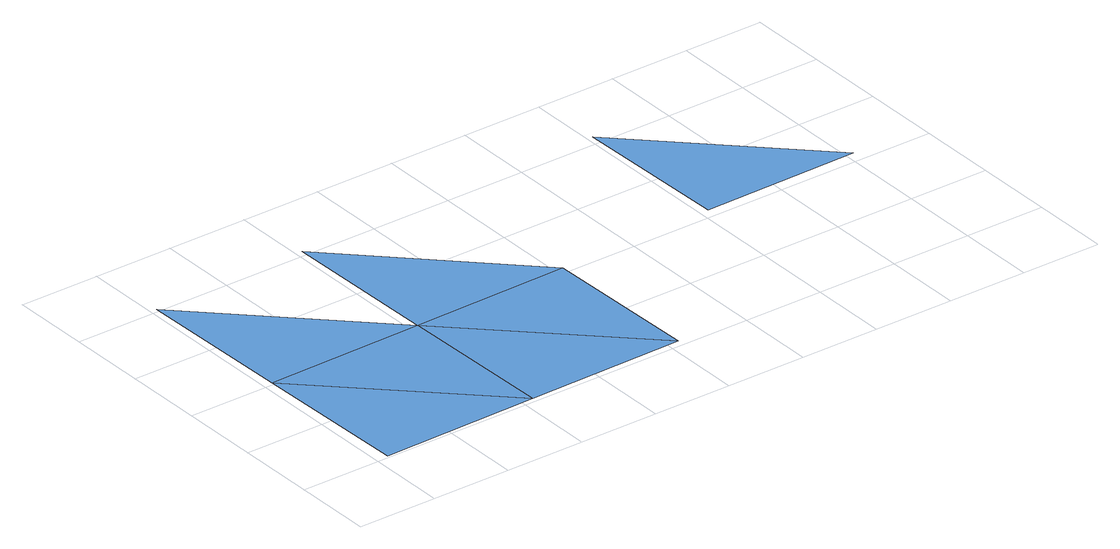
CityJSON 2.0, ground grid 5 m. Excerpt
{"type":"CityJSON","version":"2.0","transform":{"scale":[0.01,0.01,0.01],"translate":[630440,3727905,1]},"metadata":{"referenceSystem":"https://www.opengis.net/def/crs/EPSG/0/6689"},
"CityObjects":{
"waterbody1":{"type":"WaterBody","attributes":{"name":"福岡県津波浸水想定図","class":"1140","function":"2","WaterBodyTsunamiRiskAttribute.description":"1","WaterBodyTsunamiRiskAttribute.rank":"3"},"geometry":[{"type":"MultiSurface","lod":"1","boundaries":[[[0,1,2]],[[3,2,1]],[[4,3,1]],[[4,5,3]],[[6,7,8]]]}]},
"waterbody2":{"type":"WaterBody","attributes":{"name":"福岡県津波浸水想定図","class":"1140","function":"2","WaterBodyTsunamiRiskAttribute.description":"1","WaterBodyTsunamiRiskAttribute.rank":"2"},"geometry":[{"type":"MultiSurface","lod":"1","boundaries":[[[2,3,9]],[[5,10,3]]]}]}
},
"vertices":[
[71,4,77],[1071,23,74],[52,1003,77],[1052,1023,74],[2071,42,72],[2051,1042,72],[3031,2061,73],[3051,1062,73],[4051,1081,68],
[32,2003,80],[1033,2023,80]
]}
